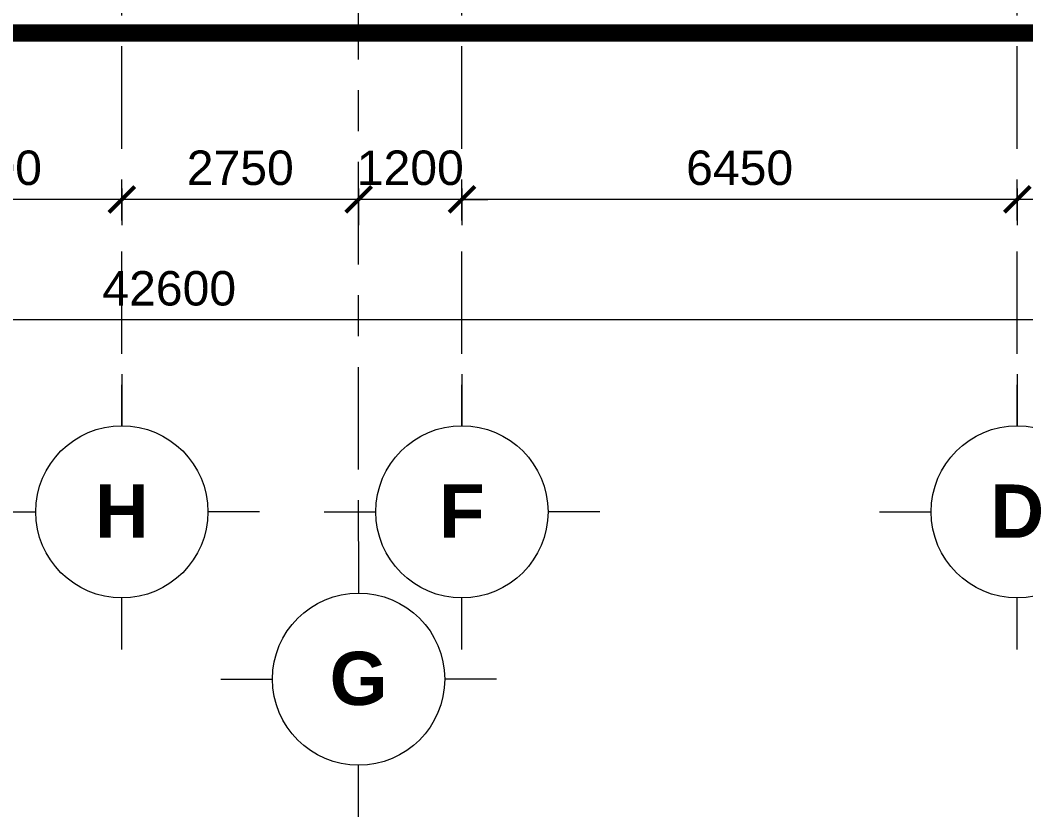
# Model space of a CAD drawing. Header units: millimetres. Extents: x -2100 to 124761, y -10432 to 93550.
# Drawn here: x 97429 to 109111, y -9752 to -500 of the extents above; entities that cross this region are included whole.
import ezdxf

# ---------------------------------------------------------------- set-up
doc = ezdxf.new("R2010")
doc.units = ezdxf.units.MM
doc.linetypes.add('Centre', pattern=[31.75, 6.35, -4.7625, 15.875, -4.7625])
for name, color, linetype, lineweight in [('DIM', 1, 'Continuous', 5), ('KH', 6, 'Continuous', 5), ('NET CAT', 3, 'Continuous', 5), ('TRUC', 225, 'Continuous', 5)]:
    doc.layers.add(name, color=color, linetype=linetype, lineweight=lineweight)
doc.styles.add('Arial_B', font='arialbd_0.ttf', dxfattribs={"height": 619.047619})
doc.styles.add('TA1', font='arial_0.ttf')
doc.dimstyles.new('D_200_KTx2', dxfattribs={"dimtxt": 400, "dimasz": 300, "dimexe": 300, "dimexo": 300, "dimgap": 160, "dimtad": 1, "dimdec": 0, "dimzin": 9, "dimtxsty": 'TA1', "dimblk": 'ARCHTICK', "dimcen": 1, "dimdle": 300, "dimclrd": 256, "dimclre": 256, "dimclrt": 7, "dimadec": 0, "dimazin": 0, "dimtfac": 1, "dimtdec": 0, "dimtix": 1, "dimtmove": 1, "dimatfit": 3, "dimldrblk": 'ARCHTICK', "dimfxl": 0, "dimtolj": 1, "dimtzin": 0, "dimlwd": -1, "dimlwe": -1, "dimarcsym": 0})

# ---------------------------------------------------------------- blocks, each defined once
blk = doc.blocks.new('Grid - FamilyAL-KH TRUC-1020318-MẶT ĐỨNG TRỤC Q-A')
at = {"layer": 'KH'}
for p, q in [((0, -6320), (0, -6920)), ((-1600, -7920), (-1000, -7920)), ((1600, -7920), (1000, -7920)), ((0, -9520), (0, -8920))]:
    blk.add_line(p, q, dxfattribs=at)
blk.add_circle((0, -7920), 1000, dxfattribs=at)
blk = doc.blocks.new('_ARCHTICK')
at = {"color": 0, "linetype": 'ByBlock', "const_width": 0.15}
blk.add_lwpolyline([(-0.5, -0.5), (0.5, 0.5)], dxfattribs=at)
blk = doc.blocks.new('DIMBLOCK43-MẶT ĐỨNG TRỤC Q-A')
at = {"layer": 'Defpoints', "color": 0, "transparency": 16777216}
for p in [(109011, -2157), (112011, -2157), (109011, -2582)]:
    blk.add_point(p, dxfattribs=at)
at = {"layer": 'DIM', "transparency": 16777216}
for p, q in [((109011, -2457), (109011, -2882)), ((112011, -2457), (112011, -2882)), ((112311, -2582), (108711, -2582))]:
    blk.add_line(p, q, dxfattribs=at)
at = {"layer": 'DIM', "transparency": 16777216, "xscale": 300, "yscale": 300, "zscale": 300, "rotation": 180}
blk.add_blockref('_ARCHTICK', (109011, -2582), dxfattribs=at)
at = {"layer": 'DIM', "transparency": 16777216, "xscale": 300, "yscale": 300, "zscale": 300}
blk.add_blockref('_ARCHTICK', (112011, -2582), dxfattribs=at)
at = {"layer": 'DIM', "color": 7, "transparency": 16777216, "insert": (110511, -2217), "char_height": 400, "attachment_point": 5, "style": 'TA1'}
blk.add_mtext('\\A1;3000', dxfattribs=at)
blk = doc.blocks.new('DIMBLOCK44-MẶT ĐỨNG TRỤC Q-A')
at = {"layer": 'Defpoints', "color": 0, "transparency": 16777216}
for p in [(102561, -2157), (109011, -2157), (102561, -2582)]:
    blk.add_point(p, dxfattribs=at)
at = {"layer": 'DIM', "transparency": 16777216}
for p, q in [((102561, -2457), (102561, -2882)), ((109011, -2457), (109011, -2882)), ((109311, -2582), (102261, -2582))]:
    blk.add_line(p, q, dxfattribs=at)
at = {"layer": 'DIM', "transparency": 16777216, "xscale": 300, "yscale": 300, "zscale": 300, "rotation": 180}
blk.add_blockref('_ARCHTICK', (102561, -2582), dxfattribs=at)
at = {"layer": 'DIM', "transparency": 16777216, "xscale": 300, "yscale": 300, "zscale": 300}
blk.add_blockref('_ARCHTICK', (109011, -2582), dxfattribs=at)
at = {"layer": 'DIM', "color": 7, "transparency": 16777216, "insert": (105786, -2217), "char_height": 400, "attachment_point": 5, "style": 'TA1'}
blk.add_mtext('\\A1;6450', dxfattribs=at)
blk = doc.blocks.new('DIMBLOCK45-MẶT ĐỨNG TRỤC Q-A')
at = {"layer": 'Defpoints', "color": 0, "transparency": 16777216}
for p in [(101361, -2157), (102561, -2157), (101361, -2582)]:
    blk.add_point(p, dxfattribs=at)
at = {"layer": 'DIM', "transparency": 16777216}
for p, q in [((101361, -2457), (101361, -2882)), ((102561, -2457), (102561, -2882)), ((101361, -2582), (101061, -2582)), ((102561, -2582), (101361, -2582)), ((102561, -2582), (102861, -2582))]:
    blk.add_line(p, q, dxfattribs=at)
at = {"layer": 'DIM', "transparency": 16777216, "xscale": 300, "yscale": 300, "zscale": 300}
blk.add_blockref('_ARCHTICK', (101361, -2582), dxfattribs=at)
at = {"layer": 'DIM', "transparency": 16777216, "xscale": 300, "yscale": 300, "zscale": 300, "rotation": 180}
blk.add_blockref('_ARCHTICK', (102561, -2582), dxfattribs=at)
at = {"layer": 'DIM', "color": 7, "transparency": 16777216, "insert": (101961, -2217), "char_height": 400, "attachment_point": 5, "style": 'TA1'}
blk.add_mtext('\\A1;1200', dxfattribs=at)
blk = doc.blocks.new('DIMBLOCK46-MẶT ĐỨNG TRỤC Q-A')
at = {"layer": 'Defpoints', "color": 0, "transparency": 16777216}
for p in [(98611, -2157), (101361, -2157), (98611, -2582)]:
    blk.add_point(p, dxfattribs=at)
at = {"layer": 'DIM', "transparency": 16777216}
for p, q in [((98611, -2457), (98611, -2882)), ((101361, -2457), (101361, -2882)), ((101661, -2582), (98311, -2582))]:
    blk.add_line(p, q, dxfattribs=at)
at = {"layer": 'DIM', "transparency": 16777216, "xscale": 300, "yscale": 300, "zscale": 300, "rotation": 180}
blk.add_blockref('_ARCHTICK', (98611, -2582), dxfattribs=at)
at = {"layer": 'DIM', "transparency": 16777216, "xscale": 300, "yscale": 300, "zscale": 300}
blk.add_blockref('_ARCHTICK', (101361, -2582), dxfattribs=at)
at = {"layer": 'DIM', "color": 7, "transparency": 16777216, "insert": (99986, -2217), "char_height": 400, "attachment_point": 5, "style": 'TA1'}
blk.add_mtext('\\A1;2750', dxfattribs=at)
blk = doc.blocks.new('DIMBLOCK47-MẶT ĐỨNG TRỤC Q-A')
at = {"layer": 'Defpoints', "color": 0, "transparency": 16777216}
for p in [(95511, -2157), (98611, -2157), (95511, -2582)]:
    blk.add_point(p, dxfattribs=at)
at = {"layer": 'DIM', "transparency": 16777216}
for p, q in [((95511, -2457), (95511, -2882)), ((98611, -2457), (98611, -2882)), ((98911, -2582), (95211, -2582))]:
    blk.add_line(p, q, dxfattribs=at)
at = {"layer": 'DIM', "transparency": 16777216, "xscale": 300, "yscale": 300, "zscale": 300, "rotation": 180}
blk.add_blockref('_ARCHTICK', (95511, -2582), dxfattribs=at)
at = {"layer": 'DIM', "transparency": 16777216, "xscale": 300, "yscale": 300, "zscale": 300}
blk.add_blockref('_ARCHTICK', (98611, -2582), dxfattribs=at)
at = {"layer": 'DIM', "color": 7, "transparency": 16777216, "insert": (97061, -2217), "char_height": 400, "attachment_point": 5, "style": 'TA1'}
blk.add_mtext('\\A1;3100', dxfattribs=at)
blk = doc.blocks.new('DIMBLOCK54-MẶT ĐỨNG TRỤC Q-A')
at = {"layer": 'Defpoints', "color": 0, "transparency": 16777216}
for p in [(77861, -3557), (120461, -3557), (77861, -3982)]:
    blk.add_point(p, dxfattribs=at)
at = {"layer": 'DIM', "transparency": 16777216}
for p, q in [((77861, -3857), (77861, -4282)), ((120461, -3857), (120461, -4282)), ((120761, -3982), (77561, -3982))]:
    blk.add_line(p, q, dxfattribs=at)
at = {"layer": 'DIM', "transparency": 16777216, "xscale": 300, "yscale": 300, "zscale": 300, "rotation": 180}
blk.add_blockref('_ARCHTICK', (77861, -3982), dxfattribs=at)
at = {"layer": 'DIM', "transparency": 16777216, "xscale": 300, "yscale": 300, "zscale": 300}
blk.add_blockref('_ARCHTICK', (120461, -3982), dxfattribs=at)
at = {"layer": 'DIM', "color": 7, "transparency": 16777216, "insert": (99161, -3617), "char_height": 400, "attachment_point": 5, "style": 'TA1'}
blk.add_mtext('\\A1;42600', dxfattribs=at)

msp = doc.modelspace()

# ---------------------------------------------------------------- linework, layer by layer
at = {"layer": 'NET CAT', "const_width": 200}
msp.add_lwpolyline([(122460.6, -650), (75860.6, -650)], dxfattribs=at)
at = {"layer": 'TRUC', "linetype": 'Centre', "ltscale": 75}
for p, q in [((98610.6, -5209.7), (98610.6, 93540.4)), ((101360.6, -6552.1), (101360.6, 93540.4)), ((102560.6, -5209.7), (102560.6, 93540.4)), ((109010.6, -5209.7), (109010.6, 93540.4))]:
    msp.add_line(p, q, dxfattribs=at)

# ---------------------------------------------------------------- block references
at = {"layer": 'KH'}
for p in [(98610.5, 1710), (102560.5, 1710), (109010.5, 1710), (101360.5, -232.4)]:
    msp.add_blockref('Grid - FamilyAL-KH TRUC-1020318-MẶT ĐỨNG TRỤC Q-A', p, dxfattribs=at)

# ---------------------------------------------------------------- texts
at = {"layer": 'KH', "char_height": 619.048, "attachment_point": 2, "line_spacing_factor": 0.941778, "style": 'Arial_B'}
for s, insert, width in [('\\fArial|b1|i0|c0|p34|;H', (98610.3, -5892.2), 727.186), ('\\fArial|b1|i0|c0|p34|;F', (102560.3, -5892.2), 617.007), ('\\fArial|b1|i0|c0|p34|;D', (109010.3, -5892.2), 727.186), ('\\fArial|b1|i0|c0|p34|;G', (101360.3, -7834.5), 785.949)]:
    msp.add_mtext(s, dxfattribs=dict(at, insert=insert, width=width))

# ---------------------------------------------------------------- dimensions: what is measured, and where the dimension line sits
at = {"layer": 'DIM'}
for base, p1, p2, picture, middle in [((95510.6, -2581.6), (98610.6, -2157.3), (95510.6, -2157.3), 'DIMBLOCK47-MẶT ĐỨNG TRỤC Q-A', (97060.6, -2217.2)), ((98610.6, -2581.6), (101360.6, -2157.3), (98610.6, -2157.3), 'DIMBLOCK46-MẶT ĐỨNG TRỤC Q-A', (99985.6, -2217.3)), ((101360.6, -2581.6), (102560.6, -2157.3), (101360.6, -2157.3), 'DIMBLOCK45-MẶT ĐỨNG TRỤC Q-A', (101960.6, -2217.3)), ((102560.6, -2581.6), (109010.6, -2157.3), (102560.6, -2157.3), 'DIMBLOCK44-MẶT ĐỨNG TRỤC Q-A', (105785.6, -2217.3)), ((109010.6, -2581.6), (112010.6, -2157.3), (109010.6, -2157.3), 'DIMBLOCK43-MẶT ĐỨNG TRỤC Q-A', (110510.6, -2217.2)), ((77860.6, -3981.6), (120460.6, -3557.3), (77860.6, -3557.3), 'DIMBLOCK54-MẶT ĐỨNG TRỤC Q-A', (99160.6, -3617.3))]:
    dim = msp.add_linear_dim(base=base, p1=p1, p2=p2, dimstyle='D_200_KTx2', dxfattribs=at)
    dim.commit()
    dim.dimension.update_dxf_attribs({"geometry": picture, "text_midpoint": middle})

doc.saveas('drawing.dxf')
